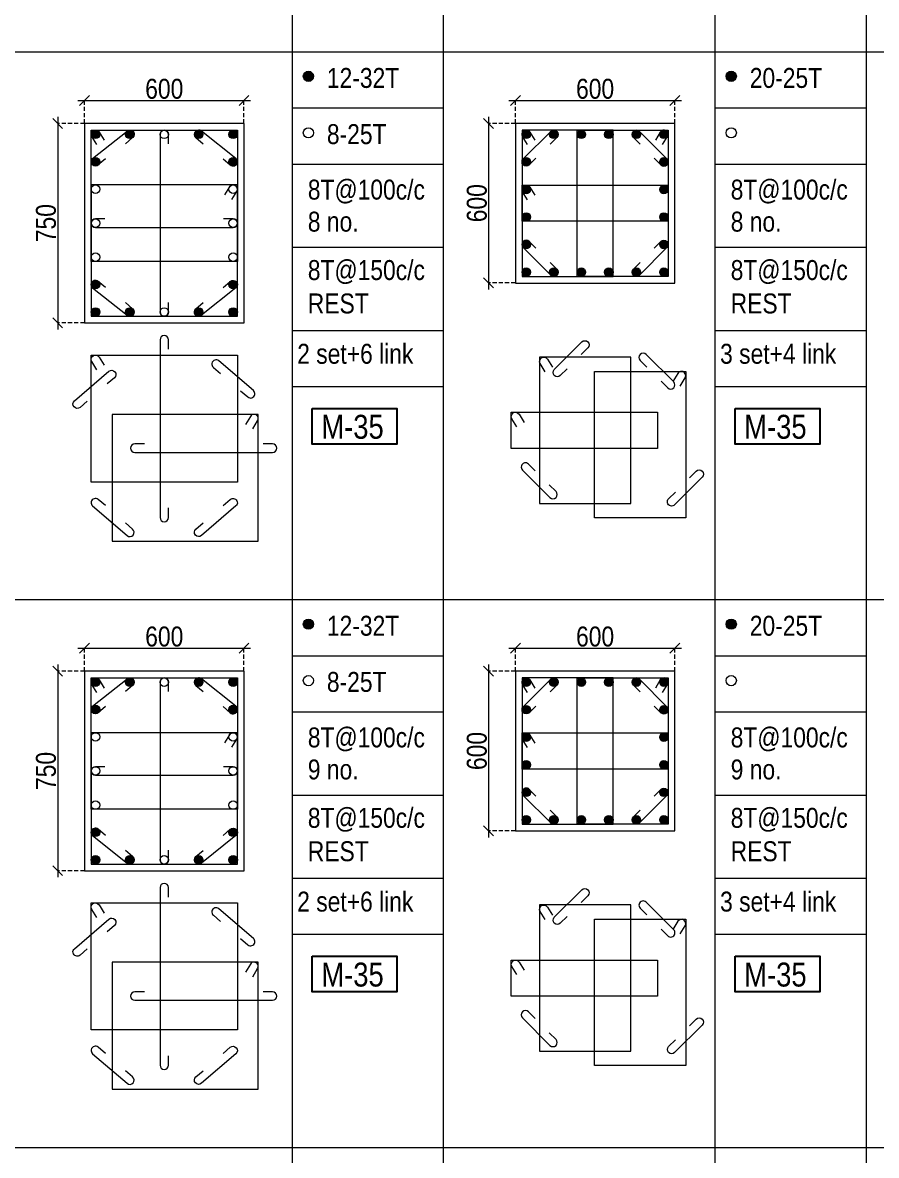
# Model space of a CAD drawing. Header units: millimetres. Extents: x 1112055 to 3390982, y -148532 to 766891.
# Drawn here: x 2790046 to 2802894, y 591624 to 608662 of the extents above; entities that cross this region are included whole.
import ezdxf
from ezdxf.enums import TextEntityAlignment as Align

# ---------------------------------------------------------------- set-up
doc = ezdxf.new("R2010")
doc.units = ezdxf.units.MM
doc.header["$PDMODE"] = 35
doc.header["$PDSIZE"] = -25
doc.linetypes.add('DASHED2', pattern=[0.375, 0.25, -0.125])
doc.linetypes.add('Hidden', pattern=[9.525, 6.35, -3.175])
for name, color, linetype, lineweight in [('B COL. SIZE DIM', 220, 'Continuous', 25), ('B COLSCH', 204, 'Continuous', 20), ('B COLUMN', 1, 'Hidden', 9), ('B STEEL', 34, 'Continuous', 15)]:
    doc.layers.add(name, color=color, linetype=linetype, lineweight=lineweight)
doc.layers.add('B TEXT', color=7, linetype='Continuous')
doc.styles.add('dim inside', font='romans.shx', dxfattribs={"width": 0.8, "height": 125})
doc.styles.add('SWINC', font='swissc.ttf')
doc.dimstyles.new('dim inside', dxfattribs={"dimtxt": 125, "dimasz": 100, "dimexe": 0, "dimexo": 0, "dimgap": 10, "dimtad": 0, "dimdec": 0, "dimzin": 0, "dimdsep": 46, "dimtxsty": 'dim inside', "dimblk": 'SMALL', "dimcen": 0.09, "dimadec": 0, "dimazin": 0, "dimtfac": 1, "dimtdec": 0, "dimtofl": 0, "dimtmove": 0, "dimatfit": 3, "dimfxl": 1, "dimtolj": 1, "dimtzin": 0, "dimarcsym": 2})

# ---------------------------------------------------------------- blocks, each defined once
blk = doc.blocks.new('_Oblique')
at = {"color": 0, "linetype": 'ByBlock', "lineweight": -2}
blk.add_line((-0.5, -0.5), (0.5, 0.5), dxfattribs=at)
blk = doc.blocks.new('*D5533')
at = {"layer": 'B COL. SIZE DIM', "color": 250, "lineweight": 9, "ltscale": 250, "transparency": 16777216}
blk.add_line((2790877, 599251), (2793477, 599251), dxfattribs=at)
at = {"layer": 'B COL. SIZE DIM', "color": 250, "linetype": 'DASHED2', "lineweight": 9, "ltscale": 250, "transparency": 16777216}
for p, q in [((2790977, 598906), (2790977, 599251)), ((2793377, 598906), (2793377, 599251))]:
    blk.add_line(p, q, dxfattribs=at)
at = {"layer": 'Defpoints', "color": 0, "lineweight": 40, "transparency": 16777216}
for p in [(2793377, 599251), (2790977, 598906), (2793377, 598906)]:
    blk.add_point(p, dxfattribs=at)
at = {"layer": 'B COL. SIZE DIM', "color": 250, "lineweight": 9, "transparency": 16777216, "xscale": 150, "yscale": 150, "zscale": 150, "rotation": 180}
blk.add_blockref('_Oblique', (2790977, 599251), dxfattribs=at)
at = {"layer": 'B COL. SIZE DIM', "color": 250, "lineweight": 9, "transparency": 16777216, "xscale": 150, "yscale": 150, "zscale": 150}
blk.add_blockref('_Oblique', (2793377, 599251), dxfattribs=at)
at = {"layer": 'B COL. SIZE DIM', "color": 6, "transparency": 16777216, "insert": (2792177, 599426), "char_height": 300, "attachment_point": 5, "style": 'SWINC'}
blk.add_mtext('\\A1;600', dxfattribs=at)
blk = doc.blocks.new('*D5534')
at = {"layer": 'B COL. SIZE DIM', "color": 250, "lineweight": 9, "ltscale": 250, "transparency": 16777216}
blk.add_line((2790573, 599006), (2790573, 595806), dxfattribs=at)
at = {"layer": 'B COL. SIZE DIM', "color": 250, "linetype": 'DASHED2', "lineweight": 9, "ltscale": 250, "transparency": 16777216}
for p, q in [((2790977, 598906), (2790573, 598906)), ((2790977, 595906), (2790573, 595906))]:
    blk.add_line(p, q, dxfattribs=at)
at = {"layer": 'Defpoints', "color": 0, "lineweight": 40, "transparency": 16777216}
for p in [(2790977, 598906), (2790573, 595906), (2790977, 595906)]:
    blk.add_point(p, dxfattribs=at)
at = {"layer": 'B COL. SIZE DIM', "color": 250, "lineweight": 9, "transparency": 16777216, "xscale": 150, "yscale": 150, "zscale": 150}
for p, rotation in [((2790573, 598906), 90), ((2790573, 595906), 270)]:
    blk.add_blockref('_Oblique', p, dxfattribs=dict(at, rotation=rotation))
at = {"layer": 'B COL. SIZE DIM', "color": 6, "transparency": 16777216, "insert": (2790398, 597406), "char_height": 300, "attachment_point": 5, "rotation": 90, "style": 'SWINC'}
blk.add_mtext('\\A1;750', dxfattribs=at)
blk = doc.blocks.new('*D5535')
at = {"layer": 'B COL. SIZE DIM', "color": 250, "lineweight": 9, "ltscale": 250, "transparency": 16777216}
blk.add_line((2790877, 607490), (2793477, 607490), dxfattribs=at)
at = {"layer": 'B COL. SIZE DIM', "color": 250, "linetype": 'DASHED2', "lineweight": 9, "ltscale": 250, "transparency": 16777216}
for p, q in [((2790977, 607146), (2790977, 607490)), ((2793377, 607146), (2793377, 607490))]:
    blk.add_line(p, q, dxfattribs=at)
at = {"layer": 'Defpoints', "color": 0, "lineweight": 40, "transparency": 16777216}
for p in [(2793377, 607490), (2790977, 607146), (2793377, 607146)]:
    blk.add_point(p, dxfattribs=at)
at = {"layer": 'B COL. SIZE DIM', "color": 250, "lineweight": 9, "transparency": 16777216, "xscale": 150, "yscale": 150, "zscale": 150, "rotation": 180}
blk.add_blockref('_Oblique', (2790977, 607490), dxfattribs=at)
at = {"layer": 'B COL. SIZE DIM', "color": 250, "lineweight": 9, "transparency": 16777216, "xscale": 150, "yscale": 150, "zscale": 150}
blk.add_blockref('_Oblique', (2793377, 607490), dxfattribs=at)
at = {"layer": 'B COL. SIZE DIM', "color": 6, "transparency": 16777216, "insert": (2792177, 607665), "char_height": 300, "attachment_point": 5, "style": 'SWINC'}
blk.add_mtext('\\A1;600', dxfattribs=at)
blk = doc.blocks.new('*D5536')
at = {"layer": 'B COL. SIZE DIM', "color": 250, "lineweight": 9, "ltscale": 250, "transparency": 16777216}
blk.add_line((2790573, 607246), (2790573, 604045), dxfattribs=at)
at = {"layer": 'B COL. SIZE DIM', "color": 250, "linetype": 'DASHED2', "lineweight": 9, "ltscale": 250, "transparency": 16777216}
for p, q in [((2790977, 607146), (2790573, 607146)), ((2790977, 604145), (2790573, 604145))]:
    blk.add_line(p, q, dxfattribs=at)
at = {"layer": 'Defpoints', "color": 0, "lineweight": 40, "transparency": 16777216}
for p in [(2790977, 607146), (2790573, 604145), (2790977, 604145)]:
    blk.add_point(p, dxfattribs=at)
at = {"layer": 'B COL. SIZE DIM', "color": 250, "lineweight": 9, "transparency": 16777216, "xscale": 150, "yscale": 150, "zscale": 150}
for p, rotation in [((2790573, 607146), 90), ((2790573, 604145), 270)]:
    blk.add_blockref('_Oblique', p, dxfattribs=dict(at, rotation=rotation))
at = {"layer": 'B COL. SIZE DIM', "color": 6, "transparency": 16777216, "insert": (2790398, 605646), "char_height": 300, "attachment_point": 5, "rotation": 90, "style": 'SWINC'}
blk.add_mtext('\\A1;750', dxfattribs=at)
blk = doc.blocks.new('*D5545')
at = {"layer": 'B COL. SIZE DIM', "color": 250, "lineweight": 9, "ltscale": 250, "transparency": 16777216}
blk.add_line((2797361, 599251), (2799961, 599251), dxfattribs=at)
at = {"layer": 'B COL. SIZE DIM', "color": 250, "linetype": 'DASHED2', "lineweight": 9, "ltscale": 250, "transparency": 16777216}
for p, q in [((2797461, 598906), (2797461, 599251)), ((2799861, 598906), (2799861, 599251))]:
    blk.add_line(p, q, dxfattribs=at)
at = {"layer": 'Defpoints', "color": 0, "lineweight": 40, "transparency": 16777216}
for p in [(2799861, 599251), (2797461, 598906), (2799861, 598906)]:
    blk.add_point(p, dxfattribs=at)
at = {"layer": 'B COL. SIZE DIM', "color": 250, "lineweight": 9, "transparency": 16777216, "xscale": 150, "yscale": 150, "zscale": 150, "rotation": 180}
blk.add_blockref('_Oblique', (2797461, 599251), dxfattribs=at)
at = {"layer": 'B COL. SIZE DIM', "color": 250, "lineweight": 9, "transparency": 16777216, "xscale": 150, "yscale": 150, "zscale": 150}
blk.add_blockref('_Oblique', (2799861, 599251), dxfattribs=at)
at = {"layer": 'B COL. SIZE DIM', "color": 6, "transparency": 16777216, "insert": (2798661, 599426), "char_height": 300, "attachment_point": 5, "style": 'SWINC'}
blk.add_mtext('\\A1;600', dxfattribs=at)
blk = doc.blocks.new('*D5546')
at = {"layer": 'B COL. SIZE DIM', "color": 250, "lineweight": 9, "ltscale": 250, "transparency": 16777216}
blk.add_line((2797057, 599006), (2797057, 596406), dxfattribs=at)
at = {"layer": 'B COL. SIZE DIM', "color": 250, "linetype": 'DASHED2', "lineweight": 9, "ltscale": 250, "transparency": 16777216}
for p, q in [((2797461, 598906), (2797057, 598906)), ((2797461, 596506), (2797057, 596506))]:
    blk.add_line(p, q, dxfattribs=at)
at = {"layer": 'Defpoints', "color": 0, "lineweight": 40, "transparency": 16777216}
for p in [(2797461, 598906), (2797057, 596506), (2797461, 596506)]:
    blk.add_point(p, dxfattribs=at)
at = {"layer": 'B COL. SIZE DIM', "color": 250, "lineweight": 9, "transparency": 16777216, "xscale": 150, "yscale": 150, "zscale": 150}
for p, rotation in [((2797057, 598906), 90), ((2797057, 596506), 270)]:
    blk.add_blockref('_Oblique', p, dxfattribs=dict(at, rotation=rotation))
at = {"layer": 'B COL. SIZE DIM', "color": 6, "transparency": 16777216, "insert": (2796882, 597706), "char_height": 300, "attachment_point": 5, "rotation": 90, "style": 'SWINC'}
blk.add_mtext('\\A1;600', dxfattribs=at)
blk = doc.blocks.new('*D5547')
at = {"layer": 'B COL. SIZE DIM', "color": 250, "lineweight": 9, "ltscale": 250, "transparency": 16777216}
blk.add_line((2797361, 607490), (2799961, 607490), dxfattribs=at)
at = {"layer": 'B COL. SIZE DIM', "color": 250, "linetype": 'DASHED2', "lineweight": 9, "ltscale": 250, "transparency": 16777216}
for p, q in [((2797461, 607146), (2797461, 607490)), ((2799861, 607146), (2799861, 607490))]:
    blk.add_line(p, q, dxfattribs=at)
at = {"layer": 'Defpoints', "color": 0, "lineweight": 40, "transparency": 16777216}
for p in [(2799861, 607490), (2797461, 607146), (2799861, 607146)]:
    blk.add_point(p, dxfattribs=at)
at = {"layer": 'B COL. SIZE DIM', "color": 250, "lineweight": 9, "transparency": 16777216, "xscale": 150, "yscale": 150, "zscale": 150, "rotation": 180}
blk.add_blockref('_Oblique', (2797461, 607490), dxfattribs=at)
at = {"layer": 'B COL. SIZE DIM', "color": 250, "lineweight": 9, "transparency": 16777216, "xscale": 150, "yscale": 150, "zscale": 150}
blk.add_blockref('_Oblique', (2799861, 607490), dxfattribs=at)
at = {"layer": 'B COL. SIZE DIM', "color": 6, "transparency": 16777216, "insert": (2798661, 607665), "char_height": 300, "attachment_point": 5, "style": 'SWINC'}
blk.add_mtext('\\A1;600', dxfattribs=at)
blk = doc.blocks.new('*D5548')
at = {"layer": 'B COL. SIZE DIM', "color": 250, "lineweight": 9, "ltscale": 250, "transparency": 16777216}
blk.add_line((2797057, 607246), (2797057, 604646), dxfattribs=at)
at = {"layer": 'B COL. SIZE DIM', "color": 250, "linetype": 'DASHED2', "lineweight": 9, "ltscale": 250, "transparency": 16777216}
for p, q in [((2797461, 607146), (2797057, 607146)), ((2797461, 604746), (2797057, 604746))]:
    blk.add_line(p, q, dxfattribs=at)
at = {"layer": 'Defpoints', "color": 0, "lineweight": 40, "transparency": 16777216}
for p in [(2797461, 607146), (2797057, 604746), (2797461, 604746)]:
    blk.add_point(p, dxfattribs=at)
at = {"layer": 'B COL. SIZE DIM', "color": 250, "lineweight": 9, "transparency": 16777216, "xscale": 150, "yscale": 150, "zscale": 150}
for p, rotation in [((2797057, 607146), 90), ((2797057, 604746), 270)]:
    blk.add_blockref('_Oblique', p, dxfattribs=dict(at, rotation=rotation))
at = {"layer": 'B COL. SIZE DIM', "color": 6, "transparency": 16777216, "insert": (2796882, 605946), "char_height": 300, "attachment_point": 5, "rotation": 90, "style": 'SWINC'}
blk.add_mtext('\\A1;600', dxfattribs=at)

msp = doc.modelspace()

# ---------------------------------------------------------------- hatches: boundary and pattern name
at = {"layer": 'B STEEL', "lineweight": 9, "ltscale": 0.5}
h = msp.add_hatch(color=34, dxfattribs=at)
edge = h.paths.add_edge_path()
edge.add_arc((2794346, 607854.7), 76.8, 0, 360)
h = msp.add_hatch(color=34, dxfattribs=at)
edge = h.paths.add_edge_path()
edge.add_arc((2800710.1, 607854.7), 76.8, 0, 360)
h = msp.add_hatch(color=34, dxfattribs=at)
edge = h.paths.add_edge_path()
edge.add_arc((2791141.2, 606981.5), 64, 0, 360)
at = {"layer": 'B STEEL', "lineweight": 30}
h = msp.add_hatch(color=34, dxfattribs=at)
edge = h.paths.add_edge_path()
edge.add_arc((2791659.2, 606981.5), 64, 0, 360)
h = msp.add_hatch(color=34, dxfattribs=at)
edge = h.paths.add_edge_path()
edge.add_arc((2792695.2, 606981.5), 64, 0, 360)
at = {"layer": 'B STEEL', "lineweight": 9, "ltscale": 0.5}
h = msp.add_hatch(color=34, dxfattribs=at)
edge = h.paths.add_edge_path()
edge.add_arc((2793213.2, 606981.5), 64, 180, 540, ccw=False)
h = msp.add_hatch(color=34, dxfattribs=at)
edge = h.paths.add_edge_path()
edge.add_arc((2797625.2, 606981.5), 64, 0, 360)
h = msp.add_hatch(color=34, dxfattribs=at)
edge = h.paths.add_edge_path()
edge.add_arc((2798039.5, 606981.5), 64, 180, 540, ccw=False)
at = {"layer": 'B STEEL'}
h = msp.add_hatch(color=34, dxfattribs=at)
edge = h.paths.add_edge_path()
edge.add_arc((2798453.9, 606981.5), 64, 0, 360)
h = msp.add_hatch(color=34, dxfattribs=at)
edge = h.paths.add_edge_path()
edge.add_arc((2798868.3, 606981.5), 64, 0, 360)
at = {"layer": 'B STEEL', "lineweight": 9, "ltscale": 0.5}
h = msp.add_hatch(color=34, dxfattribs=at)
edge = h.paths.add_edge_path()
edge.add_arc((2799282.7, 606981.5), 64, 180, 540, ccw=False)
h = msp.add_hatch(color=34, dxfattribs=at)
edge = h.paths.add_edge_path()
edge.add_arc((2799697.1, 606981.5), 64, 180, 540, ccw=False)
at = {"layer": 'B STEEL', "lineweight": 30}
h = msp.add_hatch(color=34, dxfattribs=at)
edge = h.paths.add_edge_path()
edge.add_arc((2791141.2, 606569.5), 64, 0, 360)
h = msp.add_hatch(color=34, dxfattribs=at)
edge = h.paths.add_edge_path()
edge.add_arc((2793213.2, 606569.5), 64, 0, 360)
at = {"layer": 'B STEEL', "lineweight": 9, "ltscale": 0.5}
h = msp.add_hatch(color=34, dxfattribs=at)
edge = h.paths.add_edge_path()
edge.add_arc((2797625.2, 606567.1), 64, 0, 360)
h = msp.add_hatch(color=34, dxfattribs=at)
edge = h.paths.add_edge_path()
edge.add_arc((2799697.1, 606567.1), 64, 180, 540, ccw=False)
at = {"layer": 'B STEEL'}
h = msp.add_hatch(color=34, dxfattribs=at)
edge = h.paths.add_edge_path()
edge.add_arc((2797625.2, 606152.7), 64, 0, 360)
h = msp.add_hatch(color=34, dxfattribs=at)
edge = h.paths.add_edge_path()
edge.add_arc((2799697.1, 606152.7), 64, 0, 360)
h = msp.add_hatch(color=34, dxfattribs=at)
edge = h.paths.add_edge_path()
edge.add_arc((2797625.2, 605738.3), 64, 0, 360)
h = msp.add_hatch(color=34, dxfattribs=at)
edge = h.paths.add_edge_path()
edge.add_arc((2799697.1, 605738.3), 64, 0, 360)
at = {"layer": 'B STEEL', "lineweight": 9, "ltscale": 0.5}
h = msp.add_hatch(color=34, dxfattribs=at)
edge = h.paths.add_edge_path()
edge.add_arc((2797625.2, 605323.9), 64, 0, 360)
h = msp.add_hatch(color=34, dxfattribs=at)
edge = h.paths.add_edge_path()
edge.add_arc((2799697.1, 605323.9), 64, 180, 540, ccw=False)
h = msp.add_hatch(color=34, dxfattribs=at)
edge = h.paths.add_edge_path()
edge.add_arc((2797625.2, 604909.5), 64, 0, 360, ccw=False)
h = msp.add_hatch(color=34, dxfattribs=at)
edge = h.paths.add_edge_path()
edge.add_arc((2798039.5, 604909.5), 64, -180, 180)
at = {"layer": 'B STEEL'}
h = msp.add_hatch(color=34, dxfattribs=at)
edge = h.paths.add_edge_path()
edge.add_arc((2798453.9, 604909.5), 64, 0, 360)
h = msp.add_hatch(color=34, dxfattribs=at)
edge = h.paths.add_edge_path()
edge.add_arc((2798868.3, 604909.5), 64, 0, 360)
at = {"layer": 'B STEEL', "lineweight": 9, "ltscale": 0.5}
h = msp.add_hatch(color=34, dxfattribs=at)
edge = h.paths.add_edge_path()
edge.add_arc((2799282.7, 604909.5), 64, -180, 180)
h = msp.add_hatch(color=34, dxfattribs=at)
edge = h.paths.add_edge_path()
edge.add_arc((2799697.1, 604909.5), 64, -180, 180)
at = {"layer": 'B STEEL', "lineweight": 30}
h = msp.add_hatch(color=34, dxfattribs=at)
edge = h.paths.add_edge_path()
edge.add_arc((2791141.2, 604721.5), 64, 0, 360)
h = msp.add_hatch(color=34, dxfattribs=at)
edge = h.paths.add_edge_path()
edge.add_arc((2793213.2, 604721.5), 64, 0, 360)
at = {"layer": 'B STEEL', "lineweight": 9, "ltscale": 0.5}
h = msp.add_hatch(color=34, dxfattribs=at)
edge = h.paths.add_edge_path()
edge.add_arc((2791141.2, 604309.5), 64, 0, 360, ccw=False)
at = {"layer": 'B STEEL', "lineweight": 30}
h = msp.add_hatch(color=34, dxfattribs=at)
edge = h.paths.add_edge_path()
edge.add_arc((2791659.2, 604309.5), 64, 0, 360)
h = msp.add_hatch(color=34, dxfattribs=at)
edge = h.paths.add_edge_path()
edge.add_arc((2792695.2, 604309.5), 64, 0, 360)
at = {"layer": 'B STEEL', "lineweight": 9, "ltscale": 0.5}
h = msp.add_hatch(color=34, dxfattribs=at)
edge = h.paths.add_edge_path()
edge.add_arc((2793213.2, 604309.5), 64, -180, 180)
h = msp.add_hatch(color=34, dxfattribs=at)
edge = h.paths.add_edge_path()
edge.add_arc((2794346, 599614.8), 76.8, 0, 360)
h = msp.add_hatch(color=34, dxfattribs=at)
edge = h.paths.add_edge_path()
edge.add_arc((2800710.1, 599614.8), 76.8, 0, 360)
h = msp.add_hatch(color=34, dxfattribs=at)
edge = h.paths.add_edge_path()
edge.add_arc((2791141.2, 598741.7), 64, 0, 360)
at = {"layer": 'B STEEL', "lineweight": 30}
h = msp.add_hatch(color=34, dxfattribs=at)
edge = h.paths.add_edge_path()
edge.add_arc((2791659.2, 598741.7), 64, 0, 360)
h = msp.add_hatch(color=34, dxfattribs=at)
edge = h.paths.add_edge_path()
edge.add_arc((2792695.2, 598741.7), 64, 0, 360)
at = {"layer": 'B STEEL', "lineweight": 9, "ltscale": 0.5}
h = msp.add_hatch(color=34, dxfattribs=at)
edge = h.paths.add_edge_path()
edge.add_arc((2793213.2, 598741.7), 64, 180, 540, ccw=False)
h = msp.add_hatch(color=34, dxfattribs=at)
edge = h.paths.add_edge_path()
edge.add_arc((2797625.2, 598741.7), 64, 0, 360)
h = msp.add_hatch(color=34, dxfattribs=at)
edge = h.paths.add_edge_path()
edge.add_arc((2798039.5, 598741.7), 64, 180, 540, ccw=False)
at = {"layer": 'B STEEL'}
h = msp.add_hatch(color=34, dxfattribs=at)
edge = h.paths.add_edge_path()
edge.add_arc((2798453.9, 598741.7), 64, 0, 360)
h = msp.add_hatch(color=34, dxfattribs=at)
edge = h.paths.add_edge_path()
edge.add_arc((2798868.3, 598741.7), 64, 0, 360)
at = {"layer": 'B STEEL', "lineweight": 9, "ltscale": 0.5}
h = msp.add_hatch(color=34, dxfattribs=at)
edge = h.paths.add_edge_path()
edge.add_arc((2799282.7, 598741.7), 64, 180, 540, ccw=False)
h = msp.add_hatch(color=34, dxfattribs=at)
edge = h.paths.add_edge_path()
edge.add_arc((2799697.1, 598741.7), 64, 180, 540, ccw=False)
at = {"layer": 'B STEEL', "lineweight": 30}
h = msp.add_hatch(color=34, dxfattribs=at)
edge = h.paths.add_edge_path()
edge.add_arc((2791141.2, 598329.7), 64, 0, 360)
h = msp.add_hatch(color=34, dxfattribs=at)
edge = h.paths.add_edge_path()
edge.add_arc((2793213.2, 598329.7), 64, 0, 360)
at = {"layer": 'B STEEL', "lineweight": 9, "ltscale": 0.5}
h = msp.add_hatch(color=34, dxfattribs=at)
edge = h.paths.add_edge_path()
edge.add_arc((2797625.2, 598327.3), 64, 0, 360)
h = msp.add_hatch(color=34, dxfattribs=at)
edge = h.paths.add_edge_path()
edge.add_arc((2799697.1, 598327.3), 64, 180, 540, ccw=False)
at = {"layer": 'B STEEL'}
h = msp.add_hatch(color=34, dxfattribs=at)
edge = h.paths.add_edge_path()
edge.add_arc((2797625.2, 597912.9), 64, 0, 360)
h = msp.add_hatch(color=34, dxfattribs=at)
edge = h.paths.add_edge_path()
edge.add_arc((2799697.1, 597912.9), 64, 0, 360)
h = msp.add_hatch(color=34, dxfattribs=at)
edge = h.paths.add_edge_path()
edge.add_arc((2797625.2, 597498.5), 64, 0, 360)
h = msp.add_hatch(color=34, dxfattribs=at)
edge = h.paths.add_edge_path()
edge.add_arc((2799697.1, 597498.5), 64, 0, 360)
at = {"layer": 'B STEEL', "lineweight": 9, "ltscale": 0.5}
h = msp.add_hatch(color=34, dxfattribs=at)
edge = h.paths.add_edge_path()
edge.add_arc((2797625.2, 597084.1), 64, 0, 360)
h = msp.add_hatch(color=34, dxfattribs=at)
edge = h.paths.add_edge_path()
edge.add_arc((2799697.1, 597084.1), 64, 180, 540, ccw=False)
h = msp.add_hatch(color=34, dxfattribs=at)
edge = h.paths.add_edge_path()
edge.add_arc((2797625.2, 596669.7), 64, 0, 360, ccw=False)
h = msp.add_hatch(color=34, dxfattribs=at)
edge = h.paths.add_edge_path()
edge.add_arc((2798039.5, 596669.7), 64, -180, 180)
at = {"layer": 'B STEEL'}
h = msp.add_hatch(color=34, dxfattribs=at)
edge = h.paths.add_edge_path()
edge.add_arc((2798453.9, 596669.7), 64, 0, 360)
h = msp.add_hatch(color=34, dxfattribs=at)
edge = h.paths.add_edge_path()
edge.add_arc((2798868.3, 596669.7), 64, 0, 360)
at = {"layer": 'B STEEL', "lineweight": 9, "ltscale": 0.5}
h = msp.add_hatch(color=34, dxfattribs=at)
edge = h.paths.add_edge_path()
edge.add_arc((2799282.7, 596669.7), 64, -180, 180)
h = msp.add_hatch(color=34, dxfattribs=at)
edge = h.paths.add_edge_path()
edge.add_arc((2799697.1, 596669.7), 64, -180, 180)
at = {"layer": 'B STEEL', "lineweight": 30}
h = msp.add_hatch(color=34, dxfattribs=at)
edge = h.paths.add_edge_path()
edge.add_arc((2791141.2, 596481.7), 64, 0, 360)
h = msp.add_hatch(color=34, dxfattribs=at)
edge = h.paths.add_edge_path()
edge.add_arc((2793213.2, 596481.7), 64, 0, 360)
at = {"layer": 'B STEEL', "lineweight": 9, "ltscale": 0.5}
h = msp.add_hatch(color=34, dxfattribs=at)
edge = h.paths.add_edge_path()
edge.add_arc((2791141.2, 596069.7), 64, 0, 360, ccw=False)
at = {"layer": 'B STEEL', "lineweight": 30}
h = msp.add_hatch(color=34, dxfattribs=at)
edge = h.paths.add_edge_path()
edge.add_arc((2791659.2, 596069.7), 64, 0, 360)
h = msp.add_hatch(color=34, dxfattribs=at)
edge = h.paths.add_edge_path()
edge.add_arc((2792695.2, 596069.7), 64, 0, 360)
at = {"layer": 'B STEEL', "lineweight": 9, "ltscale": 0.5}
h = msp.add_hatch(color=34, dxfattribs=at)
edge = h.paths.add_edge_path()
edge.add_arc((2793213.2, 596069.7), 64, -180, 180)

# ---------------------------------------------------------------- linework, layer by layer
at = {"layer": 'B COLSCH', "color": 250, "lineweight": 0}
for p, q in [((2796374.1, 649422.2), (2796374.1, 574628.3)), ((2802738.2, 649422.2), (2802738.2, 574628.3)), ((2794099.7, 641182.4), (2794099.7, 583503.5)), ((2800463.8, 641182.4), (2800463.8, 583503.5)), ((2686433.2, 608223), (2815548.4, 608223)), ((2794099.7, 607378), (2796374.1, 607378)), ((2800463.8, 607378), (2802738.2, 607378)), ((2794099.7, 606533), (2796374.1, 606533)), ((2800463.8, 606533), (2802738.2, 606533)), ((2794099.7, 605283.2), (2796374.1, 605283.2)), ((2800463.8, 605283.2), (2802738.2, 605283.2)), ((2794099.7, 604033.5), (2796374.1, 604033.5)), ((2800463.8, 604033.5), (2802738.2, 604033.5)), ((2794099.7, 603188.5), (2796374.1, 603188.5)), ((2800463.8, 603188.5), (2802738.2, 603188.5)), ((2686433.2, 599983.1), (2815548.4, 599983.1)), ((2794099.7, 599138.2), (2796374.1, 599138.2)), ((2800463.8, 599138.2), (2802738.2, 599138.2)), ((2794099.7, 598293.2), (2796374.1, 598293.2)), ((2800463.8, 598293.2), (2802738.2, 598293.2)), ((2794099.7, 597043.4), (2796374.1, 597043.4)), ((2800463.8, 597043.4), (2802738.2, 597043.4)), ((2794099.7, 595793.6), (2796374.1, 595793.6)), ((2800463.8, 595793.6), (2802738.2, 595793.6)), ((2794099.7, 594948.6), (2796374.1, 594948.6)), ((2800463.8, 594948.6), (2802738.2, 594948.6)), ((2686433.2, 591743.3), (2815548.4, 591743.3))]:
    msp.add_line(p, q, dxfattribs=at)
at = {"layer": 'B COLUMN', "color": 1, "linetype": 'ByBlock', "lineweight": 20}
for points in [[(2790977.2, 604145.5), (2793377.2, 604145.5), (2793377.2, 607145.5), (2790977.2, 607145.5)], [(2797461.1, 604745.5), (2799861.1, 604745.5), (2799861.1, 607145.5), (2797461.1, 607145.5)], [(2790977.2, 595905.7), (2793377.2, 595905.7), (2793377.2, 598905.7), (2790977.2, 598905.7)], [(2797461.1, 596505.7), (2799861.1, 596505.7), (2799861.1, 598905.7), (2797461.1, 598905.7)]]:
    msp.add_lwpolyline(points, close=True, dxfattribs=at)
at = {"layer": 'B STEEL', "color": 34, "lineweight": 9, "ltscale": 0.5}
for points in [[(2791161.4, 606826.5), (2791086.7, 606947.9, -1), (2791195.7, 607015.1), (2791270.5, 606893.6)], [(2791291.1, 606614), (2791182.9, 606521, -1), (2791099.5, 606618), (2791617.4, 607030, -1), (2791700.9, 606933), (2791592.7, 606840)], [(2792241.2, 606838.9), (2792241.2, 606981.5, 1), (2792113.2, 606981.5), (2792113.2, 604309.5, 1), (2792241.2, 604309.5), (2792241.2, 604452.2)], [(2793063.2, 606614), (2793171.4, 606521, 1), (2793254.9, 606618), (2792736.9, 607030, 1), (2792653.4, 606933), (2792761.6, 606840)], [(2797645.4, 606826.5), (2797570.6, 606947.9, -1), (2797679.7, 607015.1), (2797754.4, 606893.6)], [(2797771.3, 606622.7), (2797670.4, 606521.8, -1), (2797579.9, 606612.4), (2797994.3, 607026.8, -1), (2798084.8, 606936.2), (2797984, 606835.4)], [(2799551, 606622.7), (2799651.9, 606521.8, 1), (2799742.4, 606612.4), (2799328, 607026.8, 1), (2799237.5, 606936.2), (2799338.3, 606835.4)], [(2799676.9, 606826.5), (2799751.6, 606947.9, 1), (2799642.6, 607015.1), (2799567.8, 606893.6)], [(2793192.9, 606002.5), (2793267.7, 606124, 1), (2793158.6, 606191.1), (2793083.9, 606069.6)], [(2797645.4, 605997.7), (2797570.6, 606119.2, -1), (2797679.7, 606186.3), (2797754.4, 606064.8)], [(2791283.8, 605709.5), (2791141.2, 605709.5, 1), (2791141.2, 605581.5), (2793213.2, 605581.5, 1), (2793213.2, 605709.5), (2793070.5, 605709.5)], [(2797771.3, 605268.3), (2797670.4, 605369.2, 1), (2797579.9, 605278.7), (2797994.3, 604864.3, 1), (2798084.8, 604954.8), (2797984, 605055.7)], [(2799551, 605268.3), (2799651.9, 605369.2, -1), (2799742.4, 605278.7), (2799328, 604864.3, -1), (2799237.5, 604954.8), (2799338.3, 605055.7)], [(2791291.1, 604677.1), (2791182.9, 604770.1, 1), (2791099.5, 604673), (2791617.4, 604261, 1), (2791700.9, 604358.1), (2791592.7, 604451.1)], [(2793063.2, 604677.1), (2793171.4, 604770.1, -1), (2793254.9, 604673), (2792736.9, 604261, -1), (2792653.4, 604358.1), (2792761.6, 604451.1)], [(2792241.2, 603747.9), (2792241.2, 603890.6, 1), (2792113.2, 603890.6), (2792113.2, 601218.6, 1), (2792241.2, 601218.6), (2792241.2, 601361.3)], [(2798238.2, 603455.4), (2798137.4, 603354.5, -1), (2798046.8, 603445), (2798461.2, 603859.4, -1), (2798551.8, 603768.9), (2798450.9, 603668)], [(2791161.4, 603441.5), (2791086.7, 603563, -1), (2791195.7, 603630.1), (2791270.5, 603508.6)], [(2799652.8, 603267.9), (2799753.7, 603167, 1), (2799844.3, 603257.5), (2799429.9, 603671.9, 1), (2799339.3, 603581.4), (2799440.2, 603480.5)], [(2793326.2, 603123.9), (2793434.4, 603030.9, 1), (2793517.9, 603128), (2792999.9, 603573.4, 1), (2792916.4, 603476.3), (2793024.6, 603383.3)], [(2797909.4, 603410.9), (2797834.6, 603532.4, -1), (2797943.7, 603599.5), (2798018.4, 603478)], [(2791017.1, 602968.2), (2790909, 602875.3, -1), (2790825.5, 602972.3), (2791343.5, 603417.7, -1), (2791427, 603320.6), (2791318.8, 603227.6)], [(2799940.9, 603196.3), (2800015.6, 603317.8, 1), (2799906.6, 603384.9), (2799831.8, 603263.4)], [(2797483.5, 602582.1), (2797408.7, 602703.6, -1), (2797517.7, 602770.7), (2797592.5, 602649.2)], [(2793507.7, 602550.8), (2793582.4, 602672.3, 1), (2793473.4, 602739.4), (2793398.6, 602617.9)], [(2791878, 602324.6), (2791735.3, 602324.6, 1), (2791735.3, 602196.5), (2793807.3, 602196.5, 1), (2793807.3, 602324.6), (2793664.6, 602324.6)], [(2797759.1, 601921.7), (2797658.2, 602022.6, 1), (2797567.7, 601932), (2797982.1, 601517.7, 1), (2798072.6, 601608.2), (2797971.8, 601709.1)], [(2800081.4, 601813.8), (2800182.3, 601914.7, -1), (2800272.8, 601824.1), (2799858.4, 601409.7, -1), (2799767.9, 601500.3), (2799868.7, 601601.1)], [(2791291.1, 601396.8), (2791182.9, 601489.7, 1), (2791099.5, 601392.7), (2791617.4, 600947.3, 1), (2791700.9, 601044.4), (2791592.7, 601137.4)], [(2793063.2, 601396.8), (2793171.4, 601489.7, -1), (2793254.9, 601392.7), (2792736.9, 600947.3, -1), (2792653.4, 601044.4), (2792761.6, 601137.4)], [(2791161.4, 598586.6), (2791086.7, 598708.1, -1), (2791195.7, 598775.2), (2791270.5, 598653.7)], [(2791291.1, 598374.1), (2791182.9, 598281.1, -1), (2791099.5, 598378.2), (2791617.4, 598790.2, -1), (2791700.9, 598693.1), (2791592.7, 598600.1)], [(2792241.2, 598599), (2792241.2, 598741.7, 1), (2792113.2, 598741.7), (2792113.2, 596069.7, 1), (2792241.2, 596069.7), (2792241.2, 596212.3)], [(2793063.2, 598374.1), (2793171.4, 598281.1, 1), (2793254.9, 598378.2), (2792736.9, 598790.2, 1), (2792653.4, 598693.1), (2792761.6, 598600.1)], [(2797645.4, 598586.6), (2797570.6, 598708.1, -1), (2797679.7, 598775.2), (2797754.4, 598653.7)], [(2797771.3, 598382.9), (2797670.4, 598282, -1), (2797579.9, 598372.5), (2797994.3, 598786.9, -1), (2798084.8, 598696.4), (2797984, 598595.5)], [(2799551, 598382.9), (2799651.9, 598282, 1), (2799742.4, 598372.5), (2799328, 598786.9, 1), (2799237.5, 598696.4), (2799338.3, 598595.5)], [(2799676.9, 598586.6), (2799751.6, 598708.1, 1), (2799642.6, 598775.2), (2799567.8, 598653.7)], [(2793192.9, 597762.6), (2793267.7, 597884.1, 1), (2793158.6, 597951.2), (2793083.9, 597829.7)], [(2797645.4, 597757.8), (2797570.6, 597879.3, -1), (2797679.7, 597946.4), (2797754.4, 597824.9)], [(2791283.8, 597469.7), (2791141.2, 597469.7, 1), (2791141.2, 597341.6), (2793213.2, 597341.6, 1), (2793213.2, 597469.7), (2793070.5, 597469.7)], [(2797771.3, 597028.5), (2797670.4, 597129.4, 1), (2797579.9, 597038.8), (2797994.3, 596624.4, 1), (2798084.8, 596715), (2797984, 596815.8)], [(2799551, 597028.5), (2799651.9, 597129.4, -1), (2799742.4, 597038.8), (2799328, 596624.4, -1), (2799237.5, 596715), (2799338.3, 596815.8)], [(2791291.1, 596437.2), (2791182.9, 596530.2, 1), (2791099.5, 596433.1), (2791617.4, 596021.1, 1), (2791700.9, 596118.2), (2791592.7, 596211.2)], [(2793063.2, 596437.2), (2793171.4, 596530.2, -1), (2793254.9, 596433.1), (2792736.9, 596021.1, -1), (2792653.4, 596118.2), (2792761.6, 596211.2)], [(2792241.2, 595508.1), (2792241.2, 595650.7, 1), (2792113.2, 595650.7), (2792113.2, 592978.8, 1), (2792241.2, 592978.8), (2792241.2, 593121.4)], [(2798238.2, 595215.5), (2798137.4, 595114.7, -1), (2798046.8, 595205.2), (2798461.2, 595619.6, -1), (2798551.8, 595529), (2798450.9, 595428.2)], [(2791161.4, 595201.6), (2791086.7, 595323.1, -1), (2791195.7, 595390.2), (2791270.5, 595268.8)], [(2793326.2, 594884.1), (2793434.4, 594791.1, 1), (2793517.9, 594888.2), (2792999.9, 595333.5, 1), (2792916.4, 595236.4), (2793024.6, 595143.4)], [(2797909.4, 595171), (2797834.6, 595292.5, -1), (2797943.7, 595359.6), (2798018.4, 595238.1)], [(2799652.8, 595028), (2799753.7, 594927.1, 1), (2799844.3, 595017.7), (2799429.9, 595432.1, 1), (2799339.3, 595341.5), (2799440.2, 595240.7)], [(2791017.1, 594728.4), (2790909, 594635.4, -1), (2790825.5, 594732.5), (2791343.5, 595177.8, -1), (2791427, 595080.7), (2791318.8, 594987.7)], [(2799940.9, 594956.5), (2800015.6, 595077.9, 1), (2799906.6, 595145), (2799831.8, 595023.6)], [(2793507.7, 594311), (2793582.4, 594432.5, 1), (2793473.4, 594499.6), (2793398.6, 594378.1)], [(2797483.5, 594342.3), (2797408.7, 594463.7, -1), (2797517.7, 594530.8), (2797592.5, 594409.4)], [(2791878, 594084.7), (2791735.3, 594084.7, 1), (2791735.3, 593956.7), (2793807.3, 593956.7, 1), (2793807.3, 594084.7), (2793664.6, 594084.7)], [(2797759.1, 593681.9), (2797658.2, 593782.7, 1), (2797567.7, 593692.2), (2797982.1, 593277.8, 1), (2798072.6, 593368.3), (2797971.8, 593469.2)], [(2800081.4, 593574), (2800182.3, 593674.8, -1), (2800272.8, 593584.3), (2799858.4, 593169.9, -1), (2799767.9, 593260.4), (2799868.7, 593361.3)], [(2791291.1, 593156.9), (2791182.9, 593249.9, 1), (2791099.5, 593152.8), (2791617.4, 592707.5, 1), (2791700.9, 592804.6), (2791592.7, 592897.6)], [(2793063.2, 593156.9), (2793171.4, 593249.9, -1), (2793254.9, 593152.8), (2792736.9, 592707.5, -1), (2792653.4, 592804.6), (2792761.6, 592897.6)]]:
    msp.add_lwpolyline(points, format="xyb", dxfattribs=at)
for points in [[(2793277.2, 605069.5), (2791077.2, 605069.5), (2791077.2, 607045.5), (2793277.2, 607045.5)], [(2797561.1, 604845.5), (2798932.4, 604845.5), (2798932.4, 607045.5), (2797561.1, 607045.5)], [(2799761.1, 604845.5), (2798389.9, 604845.5), (2798389.9, 607045.5), (2799761.1, 607045.5)], [(2793277.2, 606221.5), (2791077.2, 606221.5), (2791077.2, 604245.5), (2793277.2, 604245.5)], [(2797561.1, 606216.7), (2799761.1, 606216.7), (2799761.1, 605674.3), (2797561.1, 605674.3)], [(2793277.2, 601751.2), (2791077.2, 601751.2), (2791077.2, 603660.5), (2793277.2, 603660.5)], [(2797825.1, 601429.9), (2799196.3, 601429.9), (2799196.3, 603629.9), (2797825.1, 603629.9)], [(2800025.1, 601215.4), (2798653.9, 601215.4), (2798653.9, 603415.4), (2800025.1, 603415.4)], [(2797399.2, 602801.2), (2799599.2, 602801.2), (2799599.2, 602258.7), (2797399.2, 602258.7)], [(2793591.9, 602769.9), (2791391.9, 602769.9), (2791391.9, 600860.5), (2793591.9, 600860.5)], [(2793277.2, 596829.6), (2791077.2, 596829.6), (2791077.2, 598805.7), (2793277.2, 598805.7)], [(2797561.1, 596605.7), (2798932.4, 596605.7), (2798932.4, 598805.7), (2797561.1, 598805.7)], [(2799761.1, 596605.7), (2798389.9, 596605.7), (2798389.9, 598805.7), (2799761.1, 598805.7)], [(2793277.2, 597981.7), (2791077.2, 597981.7), (2791077.2, 596005.7), (2793277.2, 596005.7)], [(2797561.1, 597976.9), (2799761.1, 597976.9), (2799761.1, 597434.5), (2797561.1, 597434.5)], [(2793277.2, 593511.4), (2791077.2, 593511.4), (2791077.2, 595420.7), (2793277.2, 595420.7)], [(2797825.1, 593190.1), (2799196.3, 593190.1), (2799196.3, 595390.1), (2797825.1, 595390.1)], [(2800025.1, 592975.5), (2798653.9, 592975.5), (2798653.9, 595175.5), (2800025.1, 595175.5)], [(2793591.9, 594530), (2791391.9, 594530), (2791391.9, 592620.7), (2793591.9, 592620.7)], [(2797399.2, 594561.3), (2799599.2, 594561.3), (2799599.2, 594018.9), (2797399.2, 594018.9)]]:
    msp.add_lwpolyline(points, close=True, dxfattribs=at)
for centre, radius in [((2794346, 607854.7), 76.8), ((2800710.1, 607854.7), 76.8), ((2794346, 607004.4), 76.8), ((2800710.1, 607004.4), 76.8), ((2791141.2, 606981.5), 64), ((2791659.2, 606981.5), 64), ((2792177.2, 606981.5), 64), ((2792695.2, 606981.5), 64), ((2793213.2, 606981.5), 64), ((2797625.2, 606981.5), 64), ((2798039.5, 606981.5), 64), ((2798453.9, 606981.5), 64), ((2798868.3, 606981.5), 64), ((2799282.7, 606981.5), 64), ((2799697.1, 606981.5), 64), ((2791141.2, 606569.5), 64), ((2793213.2, 606569.5), 64), ((2797625.2, 606567.1), 64), ((2799697.1, 606567.1), 64), ((2791141.2, 606157.5), 64), ((2793213.2, 606157.5), 64), ((2797625.2, 606152.7), 64), ((2799697.1, 606152.7), 64), ((2791141.2, 605645.5), 64), ((2793213.2, 605645.5), 64), ((2797625.2, 605738.3), 64), ((2799697.1, 605738.3), 64), ((2797625.2, 605323.9), 64), ((2799697.1, 605323.9), 64), ((2791141.2, 605133.5), 64), ((2793213.2, 605133.5), 64), ((2797625.2, 604909.5), 64), ((2798039.5, 604909.5), 64), ((2798453.9, 604909.5), 64), ((2798868.3, 604909.5), 64), ((2799282.7, 604909.5), 64), ((2799697.1, 604909.5), 64), ((2791141.2, 604721.5), 64), ((2793213.2, 604721.5), 64), ((2791141.2, 604309.5), 64), ((2791659.2, 604309.5), 64), ((2792177.2, 604309.5), 64), ((2792695.2, 604309.5), 64), ((2793213.2, 604309.5), 64), ((2794346, 599614.8), 76.8), ((2800710.1, 599614.8), 76.8), ((2791141.2, 598741.7), 64), ((2791659.2, 598741.7), 64), ((2792177.2, 598741.7), 64), ((2792695.2, 598741.7), 64), ((2793213.2, 598741.7), 64), ((2794346, 598764.6), 76.8), ((2797625.2, 598741.7), 64), ((2798039.5, 598741.7), 64), ((2798453.9, 598741.7), 64), ((2798868.3, 598741.7), 64), ((2799282.7, 598741.7), 64), ((2799697.1, 598741.7), 64), ((2800710.1, 598764.6), 76.8), ((2791141.2, 598329.7), 64), ((2793213.2, 598329.7), 64), ((2797625.2, 598327.3), 64), ((2799697.1, 598327.3), 64), ((2791141.2, 597917.7), 64), ((2793213.2, 597917.7), 64), ((2797625.2, 597912.9), 64), ((2799697.1, 597912.9), 64), ((2797625.2, 597498.5), 64), ((2799697.1, 597498.5), 64), ((2791141.2, 597405.7), 64), ((2793213.2, 597405.7), 64), ((2797625.2, 597084.1), 64), ((2799697.1, 597084.1), 64), ((2791141.2, 596893.7), 64), ((2793213.2, 596893.7), 64), ((2797625.2, 596669.7), 64), ((2798039.5, 596669.7), 64), ((2798453.9, 596669.7), 64), ((2798868.3, 596669.7), 64), ((2799282.7, 596669.7), 64), ((2799697.1, 596669.7), 64), ((2791141.2, 596481.7), 64), ((2793213.2, 596481.7), 64), ((2791141.2, 596069.7), 64), ((2791659.2, 596069.7), 64), ((2792177.2, 596069.7), 64), ((2792695.2, 596069.7), 64), ((2793213.2, 596069.7), 64)]:
    msp.add_circle(centre, radius, dxfattribs=at)
at = {"layer": 'B TEXT', "color": 1}
for points in [[(2794403.3, 602859.4), (2795677.9, 602859.4), (2795677.9, 602321.5), (2794403.3, 602321.5)], [(2800767.4, 602859.4), (2802042, 602859.4), (2802042, 602321.5), (2800767.4, 602321.5)], [(2794403.3, 594619.6), (2795677.9, 594619.6), (2795677.9, 594081.6), (2794403.3, 594081.6)], [(2800767.4, 594619.6), (2802042, 594619.6), (2802042, 594081.6), (2800767.4, 594081.6)]]:
    msp.add_lwpolyline(points, close=True, dxfattribs=at)

# ---------------------------------------------------------------- texts
at = {"layer": 'B TEXT', "style": 'SWINC'}
for s, p in [('12-32T', (2794624.5, 607680.1)), ('20-25T', (2800988.6, 607680.1)), ('8-25T', (2794624.5, 606835.1)), ('8T@100c/c', (2794337.5, 606000.3)), ('8T@100c/c', (2800701.6, 606000.3)), ('8 no.', (2794337.5, 605518.5)), ('8 no.', (2800701.6, 605518.5)), ('8T@150c/c', (2794337.5, 604790.4)), ('8T@150c/c', (2800701.6, 604790.4)), ('REST', (2794337.5, 604288)), ('REST', (2800701.6, 604288)), ('2 set+6 link', (2794177.9, 603531)), ('3 set+4 link', (2800542, 603531)), ('12-32T', (2794624.5, 599440.3)), ('20-25T', (2800988.6, 599440.3)), ('8-25T', (2794624.5, 598595.3)), ('8T@100c/c', (2794337.5, 597760.4)), ('8T@100c/c', (2800701.6, 597760.4)), ('9 no.', (2794337.5, 597278.7)), ('9 no.', (2800701.6, 597278.7)), ('8T@150c/c', (2794337.5, 596550.6)), ('8T@150c/c', (2800701.6, 596550.6)), ('REST', (2794337.5, 596048.2)), ('REST', (2800701.6, 596048.2)), ('2 set+6 link', (2794177.9, 595291.1)), ('3 set+4 link', (2800542, 595291.1))]:
    msp.add_text(s, height=300, dxfattribs=at).set_placement(p)
at = {"layer": 'B TEXT', "color": 1, "style": 'SWINC'}
for p in [(2794540.7, 602294.9), (2800904.8, 602294.9), (2794540.7, 594055.1), (2800904.8, 594055.1)]:
    msp.add_text('M-35', height=360, dxfattribs=at).set_placement(p, align=Align.BOTTOM_LEFT)

# ---------------------------------------------------------------- dimensions: what is measured, and where the dimension line sits
at = {"layer": 'B COL. SIZE DIM', "color": 250, "ltscale": 250}
for base, p1, p2, picture, middle in [((2793377.2, 607490.5), (2790977.2, 607145.5), (2793377.2, 607145.5), '*D5535', (2792177.2, 607665.5)), ((2799861.1, 607490.5), (2797461.1, 607145.5), (2799861.1, 607145.5), '*D5547', (2798661.1, 607665.5)), ((2793377.2, 599250.6), (2790977.2, 598905.7), (2793377.2, 598905.7), '*D5533', (2792177.2, 599425.6)), ((2799861.1, 599250.6), (2797461.1, 598905.7), (2799861.1, 598905.7), '*D5545', (2798661.1, 599425.6))]:
    dim = msp.add_linear_dim(base=base, p1=p1, p2=p2, dimstyle='dim inside', override={"dimtxt": 300, "dimasz": 150, "dimgap": 25, "dimtad": 3, "dimlfac": 0.25, "dimtxsty": 'SWINC', "dimblk1": 'Oblique', "dimblk2": 'Oblique', "dimsah": 1, "dimdle": 100, "dimclrd": 250, "dimclre": 250, "dimclrt": 6, "dimfxl": 1000, "dimlwd": 9, "dimlwe": 9}, dxfattribs=at)
    dim.commit()
    dim.dimension.update_dxf_attribs({"geometry": picture, "text_midpoint": middle})
for base, p1, p2, picture, middle in [((2790573.3, 604145.5), (2790977.2, 607145.5), (2790977.2, 604145.5), '*D5536', (2790398.3, 605645.5)), ((2797057.3, 604745.5), (2797461.1, 607145.5), (2797461.1, 604745.5), '*D5548', (2796882.3, 605945.5)), ((2790573.3, 595905.7), (2790977.2, 598905.7), (2790977.2, 595905.7), '*D5534', (2790398.3, 597405.7)), ((2797057.3, 596505.7), (2797461.1, 598905.7), (2797461.1, 596505.7), '*D5546', (2796882.3, 597705.7))]:
    dim = msp.add_linear_dim(base=base, p1=p1, p2=p2, angle=90, dimstyle='dim inside', override={"dimtxt": 300, "dimasz": 150, "dimgap": 25, "dimtad": 3, "dimlfac": 0.25, "dimtxsty": 'SWINC', "dimblk1": 'Oblique', "dimblk2": 'Oblique', "dimsah": 1, "dimdle": 100, "dimclrd": 250, "dimclre": 250, "dimclrt": 6, "dimfxl": 1000, "dimlwd": 9, "dimlwe": 9}, dxfattribs=at)
    dim.commit()
    dim.dimension.update_dxf_attribs({"geometry": picture, "text_midpoint": middle})

doc.saveas('drawing.dxf')
